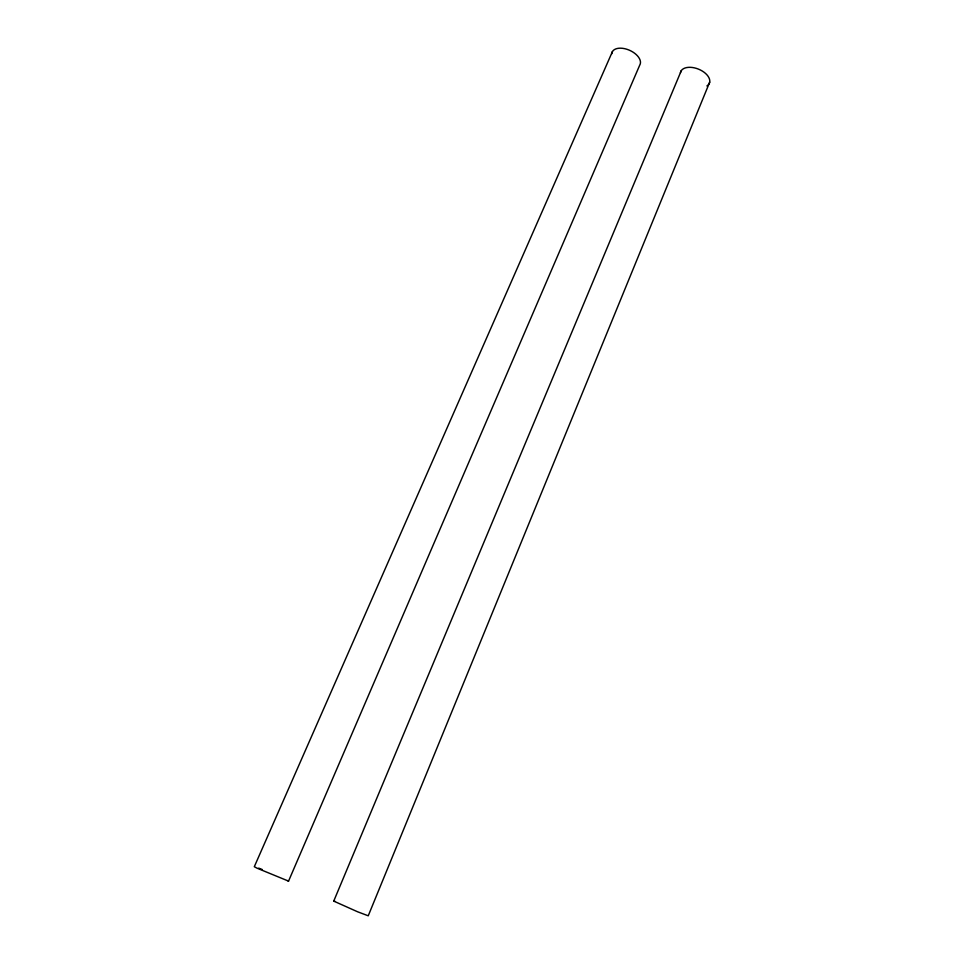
<?xml version="1.0" encoding="UTF-8"?>
<svg xmlns="http://www.w3.org/2000/svg" width="964" height="964" viewBox="0 0 964 964"><rect width="100%" height="100%" fill="white"/><g stroke="black" fill="none" stroke-linecap="round" stroke-linejoin="round"><path stroke-width="1.45" d="M681.295 70.637L333.737 901.111L357.548 911.763L368.248 915.8L709.697 82.157M612.417 51.61L254.303 866.72L257.027 868.178L288.549 881.12L639.722 65.154A15.267 8.724 24.2 0 0 628.793 49.959A15.267 8.724 24.2 0 0 611.754 53.803M333.737 901.111L335.123 901.376M258.701 868.13L262.088 869.444M287.658 880.578L288.549 881.12M680.439 72.806A15.436 8.929 21.8 0 1 700.358 69.974A15.436 8.929 21.8 0 1 706.901 85.953"/></g></svg>
